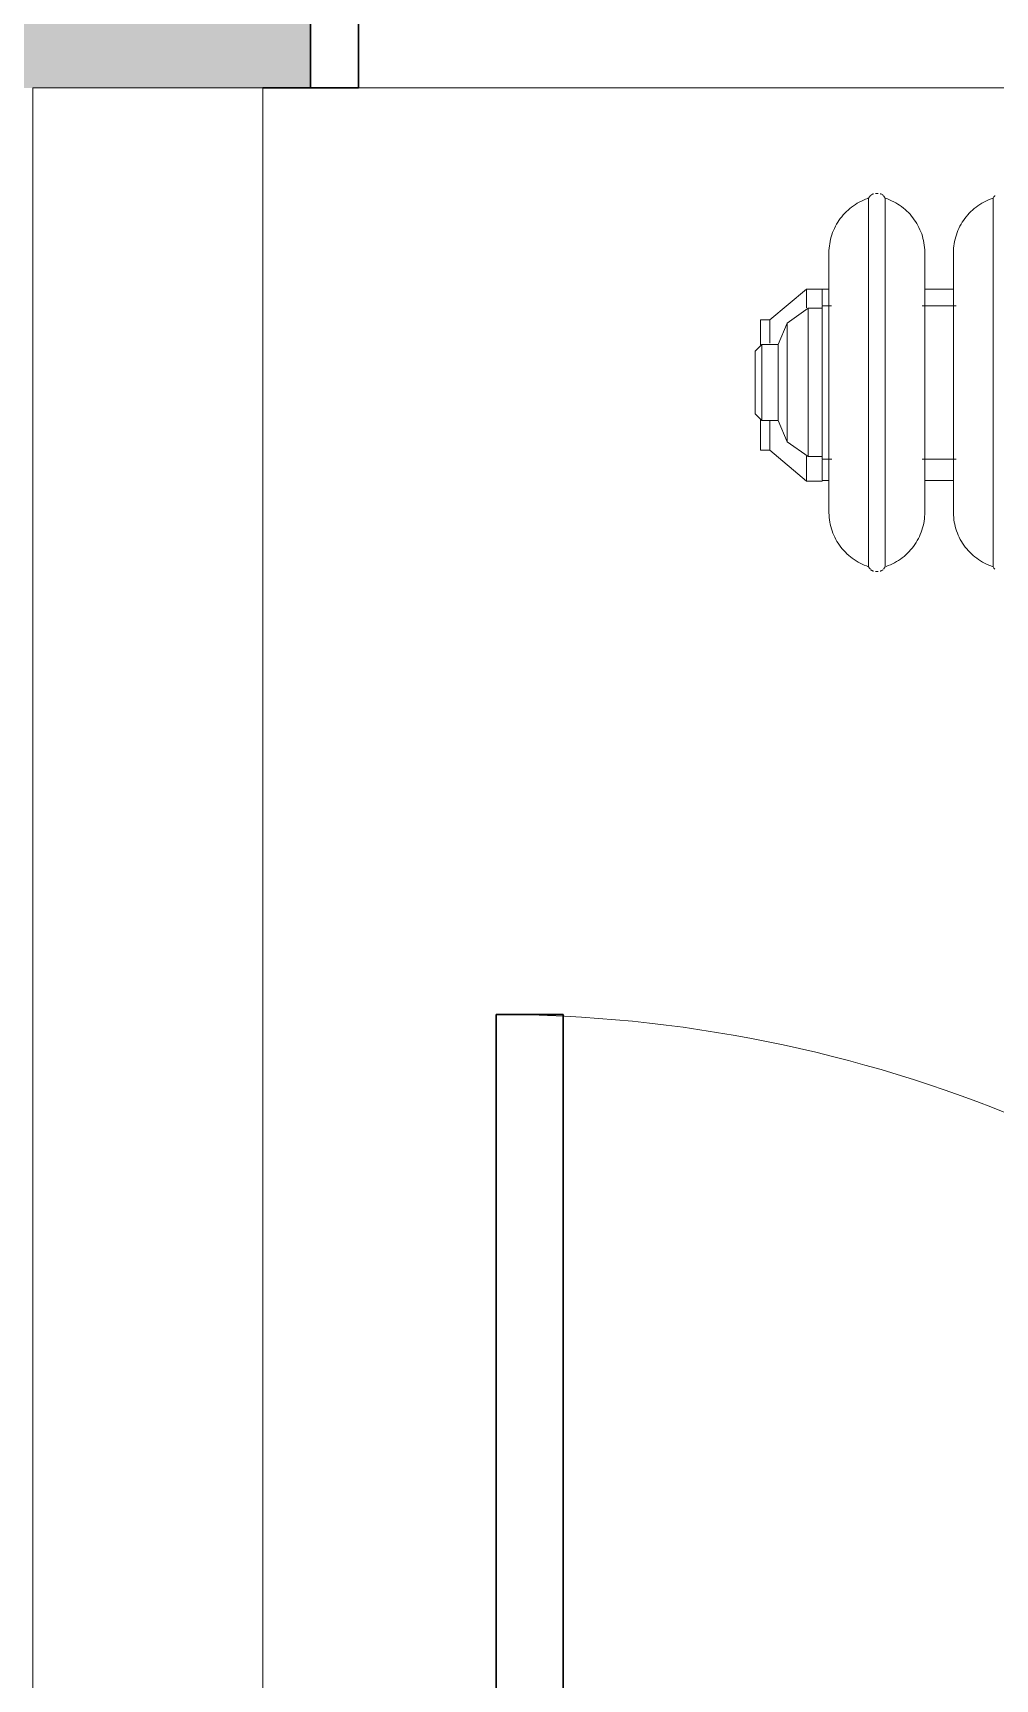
# Model space of a CAD drawing. Header units: inches. Extents: x -1176 to 1507, y -2563 to 978.
# Drawn here: x -105.01 to -79.89, y 502.15 to 545.12 of the extents above; entities that cross this region are included whole.
import ezdxf

# ---------------------------------------------------------------- set-up
doc = ezdxf.new("R2010")
doc.units = ezdxf.units.IN
doc.header["$MEASUREMENT"] = 0
for name, color, linetype, lineweight in [('A-DOOR', 31, 'Continuous', 18), ('A-DOOR-FRAM', 31, 'Continuous', 30), ('A-GENM', 13, 'Continuous', 18), ('A-GLAZ', 151, 'Continuous', 18), ('A-WALL', 113, 'Continuous', 18), ('A-WALL-PATT', 111, 'Continuous', 18)]:
    doc.layers.add(name, color=color, linetype=linetype, lineweight=lineweight)

# ---------------------------------------------------------------- blocks, each defined once
blk = doc.blocks.new('Double Hung - side window 4_ X 6_ 3_ H 3-6128194-2nd Floor Power _ Signal')
at = {"layer": 'A-GLAZ', "color": 8, "lineweight": 30}
for p, q in [((-22.115, 10), (-21.365, 10)), ((-21.365, 5.75), (-21.365, 10)), ((21.365, 5.75), (21.365, 10)), ((22.115, 10), (21.365, 10)), ((-21.365, 7.5), (-21.365, 5.75)), ((-21.365, 7.5), (-19.615, 7.5)), ((-19.615, 7.5), (-19.615, 5.75)), ((19.615, 7.5), (19.615, 5.75)), ((21.365, 7.5), (19.615, 7.5)), ((21.365, 7.5), (21.365, 5.75)), ((-19.615, 6.625), (19.615, 6.625)), ((-21.365, 5.75), (-19.615, 5.75)), ((-21.365, 5.75), (-20.865, 5.75)), ((-20.865, -10), (-20.865, 5.75)), ((21.365, 5.75), (19.615, 5.75)), ((20.865, 5.75), (21.365, 5.75)), ((20.865, 5.75), (20.865, -10)), ((-20.865, -10), (-22.115, -10)), ((20.865, -10), (22.115, -10))]:
    blk.add_line(p, q, dxfattribs=at)
blk = doc.blocks.new('Single Flush - D2 3_ X 8_-8252915-2nd Floor Power _ Signal')
at = {"layer": 'A-DOOR', "lineweight": 30}
for p, q in [((16.15625, -3), (17.90625, -3)), ((16.15625, -38.8125), (16.15625, -3)), ((17.90625, -3), (17.90625, -38.8125)), ((17.90625, -38.8125), (16.15625, -38.8125))]:
    blk.add_line(p, q, dxfattribs=at)
at = {"layer": 'A-DOOR', "lineweight": 9}
blk.add_arc((17.90625, -3), 35.8125, 179.5, 270, dxfattribs=at)
at = {"layer": 'A-DOOR-FRAM'}
for p, q in [((-20, 2.75), (-20, -3)), ((-20, 2.75), (-18, 2.75)), ((-18, 2.75), (-18, -3)), ((18.000004, 2.75), (18.000004, -3)), ((18.000004, 2.75), (20.000004, 2.75)), ((20.000004, 2.75), (20.000004, -3)), ((-20, -3), (-18, -3)), ((18.000004, -3), (20.000004, -3))]:
    blk.add_line(p, q, dxfattribs=at)
blk = doc.blocks.new('Cast_Iron_Radiator_8182 - Cast_Iron_Radiator_8182-V112-2nd Floor Power _ Signal')
at = {"layer": 'A-GENM', "lineweight": 9}
for p, q in [((-5.943, 4.848), (-5.968, 4.809)), ((-5.968, 1), (-5.968, 4.809)), ((-5.75, 4.933), (-5.787, 4.933)), ((-5.713, 4.933), (-5.75, 4.933)), ((-5.532, 4.809), (-5.557, 4.848)), ((-5.532, 1), (-5.532, 4.809)), ((-2.693, 4.848), (-2.718, 4.809)), ((-2.718, 1), (-2.718, 4.809)), ((-7.584, 2.438), (-8.542, 1.635)), ((-7.179, 2.438), (-7.584, 2.438)), ((-7.584, 1.944), (-7.584, 2.438)), ((-6.996, 2.438), (-7.179, 2.438)), ((-7.179, 2.291), (-7.179, 2.438)), ((-7.179, 2.296), (-7.179, 2.192)), ((-7.179, 2.013), (-7.179, 2.188)), ((-3.746, 2.438), (-4.501, 2.438)), ((-7.545, 1.935), (-8.095, 1.55)), ((-7.179, 1.935), (-7.545, 1.935)), ((-7.545, 1.935), (-7.545, -1.935)), ((-6.932, 2), (-7.179, 2)), ((-7.179, -2), (-7.179, 2)), ((-3.682, 2), (-4.572, 2)), ((-8.542, 1.635), (-8.792, 1.635)), ((-8.792, 1.635), (-8.792, 0.985)), ((-8.542, 1.635), (-8.542, 1.028)), ((-8.095, 1.55), (-8.331, 0.993)), ((-8.095, 1.55), (-8.095, -1.55)), ((-8.753, 0.993), (-8.929, 0.816)), ((-8.331, 0.993), (-8.753, 0.993)), ((-8.753, 0.993), (-8.753, -0.993)), ((-8.331, 0.993), (-8.331, -0.993)), ((-7.002, 1), (-7.002, -1)), ((-5.968, -1), (-5.968, 1)), ((-5.532, -1), (-5.532, 1)), ((-4.498, -1), (-4.498, 1)), ((-3.752, 1), (-3.752, -1)), ((-2.718, -1), (-2.718, 1)), ((-8.929, 0.816), (-8.929, -0.816)), ((-8.929, -0.816), (-8.753, -0.993)), ((-8.792, -0.961), (-8.792, -1.771)), ((-8.753, -0.993), (-8.331, -0.993)), ((-8.542, -1.008), (-8.542, -1.771)), ((-8.331, -0.993), (-8.095, -1.55)), ((-5.968, -4.809), (-5.968, -1)), ((-5.532, -4.809), (-5.532, -1)), ((-2.718, -4.809), (-2.718, -1)), ((-8.095, -1.55), (-7.545, -1.935)), ((-8.792, -1.771), (-8.542, -1.771)), ((-8.542, -1.771), (-7.584, -2.575)), ((-7.584, -2.575), (-7.584, -1.924)), ((-7.545, -1.935), (-7.179, -1.935)), ((-7.179, -2), (-6.928, -2)), ((-7.179, -2.287), (-7.179, -2.017)), ((-4.568, -2), (-3.678, -2)), ((-7.584, -2.575), (-7.179, -2.575)), ((-7.179, -2.301), (-7.179, -2.452)), ((-7.179, -2.551), (-7.179, -2.436)), ((-7.179, -2.562), (-6.997, -2.562)), ((-7.179, -2.565), (-7.179, -2.575)), ((-4.503, -2.562), (-3.747, -2.562)), ((-5.968, -4.809), (-5.943, -4.848)), ((-5.787, -4.933), (-5.75, -4.933)), ((-5.75, -4.933), (-5.713, -4.933)), ((-5.557, -4.848), (-5.532, -4.809)), ((-2.718, -4.809), (-2.693, -4.848))]:
    blk.add_line(p, q, dxfattribs=at)
at = {"layer": 'A-GENM', "lineweight": 9, "flags": 128}
for points in [[(-7.002, 3.383), (-7.001, 3.443), (-6.997, 3.503), (-6.991, 3.563), (-6.983, 3.622), (-6.972, 3.681), (-6.959, 3.74), (-6.943, 3.798), (-6.926, 3.855), (-6.906, 3.911), (-6.883, 3.967), (-6.859, 4.022), (-6.832, 4.076), (-6.804, 4.128), (-6.773, 4.18), (-6.74, 4.23), (-6.705, 4.279), (-6.668, 4.326), (-6.63, 4.372), (-6.589, 4.416), (-6.547, 4.459), (-6.503, 4.5), (-6.458, 4.539), (-6.411, 4.576), (-6.362, 4.612), (-6.312, 4.645), (-6.261, 4.677), (-6.209, 4.706), (-6.155, 4.733), (-6.101, 4.758), (-6.045, 4.781), (-5.989, 4.802), (-5.975, 4.806)], [(-5.943, 4.848), (-5.938, 4.854), (-5.934, 4.86), (-5.929, 4.866), (-5.925, 4.872), (-5.919, 4.877)], [(-5.909, 4.887), (-5.903, 4.892), (-5.897, 4.896), (-5.891, 4.901), (-5.885, 4.905)], [(-5.872, 4.912), (-5.865, 4.915), (-5.858, 4.918), (-5.851, 4.921), (-5.844, 4.924), (-5.837, 4.926)], [(-5.662, 4.925), (-5.655, 4.923), (-5.648, 4.921), (-5.641, 4.918), (-5.634, 4.915), (-5.627, 4.912)], [(-5.614, 4.904), (-5.608, 4.9), (-5.602, 4.896), (-5.596, 4.891), (-5.591, 4.887)], [(-5.58, 4.876), (-5.575, 4.871), (-5.57, 4.865), (-5.565, 4.859), (-5.561, 4.854), (-5.557, 4.848)], [(-5.525, 4.806), (-5.475, 4.789), (-5.419, 4.767), (-5.365, 4.743), (-5.311, 4.716), (-5.258, 4.688), (-5.206, 4.657), (-5.156, 4.624), (-5.107, 4.59), (-5.059, 4.553), (-5.013, 4.515), (-4.969, 4.474), (-4.926, 4.432), (-4.885, 4.389), (-4.846, 4.343), (-4.808, 4.296), (-4.773, 4.248), (-4.739, 4.198), (-4.707, 4.147), (-4.678, 4.095), (-4.651, 4.042), (-4.625, 3.987), (-4.602, 3.932), (-4.581, 3.876), (-4.563, 3.819), (-4.547, 3.761), (-4.533, 3.703), (-4.521, 3.644), (-4.512, 3.585), (-4.505, 3.525), (-4.5, 3.465), (-4.498, 3.405), (-4.498, 3.383)], [(-3.752, 3.383), (-3.751, 3.443), (-3.747, 3.503), (-3.741, 3.563), (-3.733, 3.622), (-3.722, 3.681), (-3.709, 3.74), (-3.693, 3.798), (-3.676, 3.855), (-3.656, 3.911), (-3.633, 3.967), (-3.609, 4.022), (-3.582, 4.076), (-3.554, 4.128), (-3.523, 4.18), (-3.49, 4.23), (-3.455, 4.279), (-3.418, 4.326), (-3.38, 4.372), (-3.339, 4.416), (-3.297, 4.459), (-3.253, 4.5), (-3.208, 4.539), (-3.161, 4.576), (-3.112, 4.612), (-3.062, 4.645), (-3.011, 4.677), (-2.959, 4.706), (-2.905, 4.733), (-2.851, 4.758), (-2.795, 4.781), (-2.739, 4.802), (-2.725, 4.806)], [(-2.693, 4.848), (-2.688, 4.854), (-2.684, 4.86), (-2.679, 4.866), (-2.675, 4.872), (-2.669, 4.877)], [(-7.002, 2.438), (-7.002, 2.498), (-7.002, 2.571), (-7.002, 2.642), (-7.002, 2.71), (-7.002, 2.775), (-7.002, 2.837), (-7.002, 2.896), (-7.002, 2.952), (-7.002, 3.005), (-7.002, 3.055), (-7.002, 3.102), (-7.002, 3.145), (-7.002, 3.185), (-7.002, 3.221), (-7.002, 3.254), (-7.002, 3.283), (-7.002, 3.309), (-7.002, 3.33), (-7.002, 3.348), (-7.002, 3.363), (-7.002, 3.373), (-7.002, 3.38), (-7.002, 3.383), (-7.002, 3.383)], [(-7.002, 3.383), (-7.002, 3.381), (-7.002, 3.375), (-7.002, 3.366), (-7.002, 3.353), (-7.002, 3.336), (-7.002, 3.315), (-7.002, 3.29), (-7.002, 3.262), (-7.002, 3.23), (-7.002, 3.195), (-7.002, 3.156), (-7.002, 3.114), (-7.002, 3.068), (-7.002, 3.019), (-7.002, 2.967), (-7.002, 2.911), (-7.002, 2.853), (-7.002, 2.792), (-7.002, 2.727), (-7.002, 2.66), (-7.002, 2.591), (-7.002, 2.518), (-7.002, 2.444), (-7.002, 2.367), (-7.002, 2.288), (-7.002, 2.206), (-7.002, 2.123), (-7.002, 2.038), (-7.002, 1.952), (-7.002, 1.864), (-7.002, 1.774), (-7.002, 1.683), (-7.002, 1.591), (-7.002, 1.499), (-7.002, 1.405), (-7.002, 1.311), (-7.002, 1.216), (-7.002, 1.121), (-7.002, 1.026), (-7.002, 1)], [(-4.498, 3.383), (-4.498, 3.381), (-4.498, 3.375), (-4.498, 3.366), (-4.498, 3.353), (-4.498, 3.336), (-4.498, 3.315), (-4.498, 3.29), (-4.498, 3.262), (-4.498, 3.23), (-4.498, 3.195), (-4.498, 3.156), (-4.498, 3.114), (-4.498, 3.068), (-4.498, 3.019), (-4.498, 2.967), (-4.498, 2.911), (-4.498, 2.853), (-4.498, 2.792), (-4.498, 2.727), (-4.498, 2.66), (-4.498, 2.591), (-4.498, 2.518), (-4.498, 2.444)], [(-4.498, 1), (-4.498, 1.095), (-4.498, 1.19), (-4.498, 1.285), (-4.498, 1.38), (-4.498, 1.473), (-4.498, 1.566), (-4.498, 1.659), (-4.498, 1.75), (-4.498, 1.839), (-4.498, 1.928), (-4.498, 2.015), (-4.498, 2.1), (-4.498, 2.184), (-4.498, 2.266), (-4.498, 2.346), (-4.498, 2.423), (-4.498, 2.498), (-4.498, 2.571), (-4.498, 2.642), (-4.498, 2.71), (-4.498, 2.775), (-4.498, 2.837), (-4.498, 2.896), (-4.498, 2.952), (-4.498, 3.005), (-4.498, 3.055), (-4.498, 3.102), (-4.498, 3.145), (-4.498, 3.185), (-4.498, 3.221), (-4.498, 3.254), (-4.498, 3.283), (-4.498, 3.309), (-4.498, 3.33), (-4.498, 3.348), (-4.498, 3.363), (-4.498, 3.373), (-4.498, 3.38), (-4.498, 3.383), (-4.498, 3.383)], [(-3.752, 2.438), (-3.752, 2.498), (-3.752, 2.571), (-3.752, 2.642), (-3.752, 2.71), (-3.752, 2.775), (-3.752, 2.837), (-3.752, 2.896), (-3.752, 2.952), (-3.752, 3.005), (-3.752, 3.055), (-3.752, 3.102), (-3.752, 3.145), (-3.752, 3.185), (-3.752, 3.221), (-3.752, 3.254), (-3.752, 3.283), (-3.752, 3.309), (-3.752, 3.33), (-3.752, 3.348), (-3.752, 3.363), (-3.752, 3.373), (-3.752, 3.38), (-3.752, 3.383), (-3.752, 3.383)], [(-3.752, 3.383), (-3.752, 3.381), (-3.752, 3.375), (-3.752, 3.366), (-3.752, 3.353), (-3.752, 3.336), (-3.752, 3.315), (-3.752, 3.29), (-3.752, 3.262), (-3.752, 3.23), (-3.752, 3.195), (-3.752, 3.156), (-3.752, 3.114), (-3.752, 3.068), (-3.752, 3.019), (-3.752, 2.967), (-3.752, 2.911), (-3.752, 2.853), (-3.752, 2.792), (-3.752, 2.727), (-3.752, 2.66), (-3.752, 2.591), (-3.752, 2.518), (-3.752, 2.444), (-3.752, 2.367), (-3.752, 2.288), (-3.752, 2.206), (-3.752, 2.123), (-3.752, 2.038), (-3.752, 1.952), (-3.752, 1.864), (-3.752, 1.774), (-3.752, 1.683), (-3.752, 1.591), (-3.752, 1.499), (-3.752, 1.405), (-3.752, 1.311), (-3.752, 1.216), (-3.752, 1.121), (-3.752, 1.026), (-3.752, 1)], [(-7.002, -1), (-7.002, -1.095), (-7.002, -1.19), (-7.002, -1.285), (-7.002, -1.38), (-7.002, -1.473), (-7.002, -1.566), (-7.002, -1.659), (-7.002, -1.75), (-7.002, -1.839), (-7.002, -1.928), (-7.002, -2.015), (-7.002, -2.1), (-7.002, -2.184), (-7.002, -2.266), (-7.002, -2.346), (-7.002, -2.423), (-7.002, -2.498), (-7.002, -2.571), (-7.002, -2.642), (-7.002, -2.71), (-7.002, -2.775), (-7.002, -2.837), (-7.002, -2.896), (-7.002, -2.952), (-7.002, -3.005), (-7.002, -3.055), (-7.002, -3.102), (-7.002, -3.145), (-7.002, -3.185), (-7.002, -3.221), (-7.002, -3.254), (-7.002, -3.283), (-7.002, -3.309), (-7.002, -3.33), (-7.002, -3.348), (-7.002, -3.363), (-7.002, -3.373), (-7.002, -3.38), (-7.002, -3.383), (-7.002, -3.383)], [(-4.498, -3.383), (-4.498, -3.381), (-4.498, -3.375), (-4.498, -3.366), (-4.498, -3.353), (-4.498, -3.336), (-4.498, -3.315), (-4.498, -3.29), (-4.498, -3.262), (-4.498, -3.23), (-4.498, -3.195), (-4.498, -3.156), (-4.498, -3.114), (-4.498, -3.068), (-4.498, -3.019), (-4.498, -2.967), (-4.498, -2.911), (-4.498, -2.853), (-4.498, -2.792), (-4.498, -2.727), (-4.498, -2.66), (-4.498, -2.591), (-4.498, -2.518), (-4.498, -2.444), (-4.498, -2.367), (-4.498, -2.288), (-4.498, -2.206), (-4.498, -2.123), (-4.498, -2.038), (-4.498, -1.952), (-4.498, -1.864), (-4.498, -1.774), (-4.498, -1.683), (-4.498, -1.591), (-4.498, -1.499), (-4.498, -1.405), (-4.498, -1.311), (-4.498, -1.216), (-4.498, -1.121), (-4.498, -1.026), (-4.498, -1)], [(-3.752, -1), (-3.752, -1.095), (-3.752, -1.19), (-3.752, -1.285), (-3.752, -1.38), (-3.752, -1.473), (-3.752, -1.566), (-3.752, -1.659), (-3.752, -1.75), (-3.752, -1.839), (-3.752, -1.928), (-3.752, -2.015), (-3.752, -2.1), (-3.752, -2.184), (-3.752, -2.266), (-3.752, -2.346), (-3.752, -2.423), (-3.752, -2.498), (-3.752, -2.571), (-3.752, -2.642), (-3.752, -2.71), (-3.752, -2.775), (-3.752, -2.837), (-3.752, -2.896), (-3.752, -2.952), (-3.752, -3.005), (-3.752, -3.055), (-3.752, -3.102), (-3.752, -3.145), (-3.752, -3.185), (-3.752, -3.221), (-3.752, -3.254), (-3.752, -3.283), (-3.752, -3.309), (-3.752, -3.33), (-3.752, -3.348), (-3.752, -3.363), (-3.752, -3.373), (-3.752, -3.38), (-3.752, -3.383), (-3.752, -3.383)], [(-7.002, -3.383), (-7.002, -3.381), (-7.002, -3.375), (-7.002, -3.366), (-7.002, -3.353), (-7.002, -3.336), (-7.002, -3.315), (-7.002, -3.29), (-7.002, -3.262), (-7.002, -3.23), (-7.002, -3.195), (-7.002, -3.156), (-7.002, -3.114), (-7.002, -3.068), (-7.002, -3.019), (-7.002, -2.967), (-7.002, -2.911), (-7.002, -2.853), (-7.002, -2.792), (-7.002, -2.727), (-7.002, -2.66), (-7.002, -2.591), (-7.002, -2.561)], [(-4.498, -2.571), (-4.498, -2.642), (-4.498, -2.71), (-4.498, -2.775), (-4.498, -2.837), (-4.498, -2.896), (-4.498, -2.952), (-4.498, -3.005), (-4.498, -3.055), (-4.498, -3.102), (-4.498, -3.145), (-4.498, -3.185), (-4.498, -3.221), (-4.498, -3.254), (-4.498, -3.283), (-4.498, -3.309), (-4.498, -3.33), (-4.498, -3.348), (-4.498, -3.363), (-4.498, -3.373), (-4.498, -3.38), (-4.498, -3.383), (-4.498, -3.383)], [(-3.752, -3.383), (-3.752, -3.381), (-3.752, -3.375), (-3.752, -3.366), (-3.752, -3.353), (-3.752, -3.336), (-3.752, -3.315), (-3.752, -3.29), (-3.752, -3.262), (-3.752, -3.23), (-3.752, -3.195), (-3.752, -3.156), (-3.752, -3.114), (-3.752, -3.068), (-3.752, -3.019), (-3.752, -2.967), (-3.752, -2.911), (-3.752, -2.853), (-3.752, -2.792), (-3.752, -2.727), (-3.752, -2.66), (-3.752, -2.591), (-3.752, -2.562)], [(-5.968, -4.809), (-6.025, -4.789), (-6.081, -4.767), (-6.135, -4.743), (-6.189, -4.716), (-6.242, -4.688), (-6.294, -4.657), (-6.344, -4.624), (-6.393, -4.59), (-6.441, -4.553), (-6.487, -4.515), (-6.531, -4.474), (-6.574, -4.432), (-6.615, -4.389), (-6.654, -4.343), (-6.692, -4.296), (-6.727, -4.248), (-6.761, -4.198), (-6.793, -4.147), (-6.822, -4.095), (-6.849, -4.042), (-6.875, -3.987), (-6.898, -3.932), (-6.919, -3.876), (-6.937, -3.819), (-6.953, -3.761), (-6.967, -3.703), (-6.979, -3.644), (-6.988, -3.585), (-6.995, -3.525), (-7, -3.465), (-7.002, -3.405), (-7.002, -3.383)], [(-4.498, -3.383), (-4.499, -3.443), (-4.503, -3.503), (-4.509, -3.563), (-4.517, -3.622), (-4.528, -3.681), (-4.541, -3.74), (-4.557, -3.798), (-4.574, -3.855), (-4.594, -3.911), (-4.617, -3.967), (-4.641, -4.022), (-4.668, -4.076), (-4.696, -4.128), (-4.727, -4.18), (-4.76, -4.23), (-4.795, -4.279), (-4.832, -4.326), (-4.87, -4.372), (-4.911, -4.416), (-4.953, -4.459), (-4.997, -4.5), (-5.042, -4.539), (-5.089, -4.576), (-5.138, -4.612), (-5.188, -4.645), (-5.239, -4.677), (-5.291, -4.706), (-5.345, -4.733), (-5.399, -4.758), (-5.455, -4.781), (-5.511, -4.802)], [(-2.718, -4.809), (-2.775, -4.789), (-2.831, -4.767), (-2.885, -4.743), (-2.939, -4.716), (-2.992, -4.688), (-3.044, -4.657), (-3.094, -4.624), (-3.143, -4.59), (-3.191, -4.553), (-3.237, -4.515), (-3.281, -4.474), (-3.324, -4.432), (-3.365, -4.389), (-3.404, -4.343), (-3.442, -4.296), (-3.477, -4.248), (-3.511, -4.198), (-3.543, -4.147), (-3.572, -4.095), (-3.599, -4.042), (-3.625, -3.987), (-3.648, -3.932), (-3.669, -3.876), (-3.687, -3.819), (-3.703, -3.761), (-3.717, -3.703), (-3.729, -3.644), (-3.738, -3.585), (-3.745, -3.525), (-3.75, -3.465), (-3.752, -3.405), (-3.752, -3.383)], [(-5.92, -4.876), (-5.925, -4.871), (-5.93, -4.865), (-5.935, -4.859), (-5.939, -4.854), (-5.943, -4.848)], [(-5.886, -4.904), (-5.892, -4.9), (-5.898, -4.896), (-5.904, -4.891), (-5.909, -4.887)], [(-5.838, -4.925), (-5.845, -4.923), (-5.852, -4.921), (-5.859, -4.918), (-5.866, -4.915), (-5.873, -4.912)], [(-5.628, -4.912), (-5.635, -4.915), (-5.642, -4.918), (-5.649, -4.921), (-5.656, -4.924), (-5.663, -4.926)], [(-5.591, -4.887), (-5.597, -4.892), (-5.603, -4.896), (-5.609, -4.901), (-5.615, -4.905)], [(-5.557, -4.848), (-5.562, -4.854), (-5.566, -4.86), (-5.571, -4.866), (-5.575, -4.872), (-5.581, -4.877)], [(-2.67, -4.876), (-2.675, -4.871), (-2.68, -4.865), (-2.685, -4.859), (-2.689, -4.854), (-2.693, -4.848)]]:
    blk.add_lwpolyline(points, dxfattribs=at)

msp = doc.modelspace()

# ---------------------------------------------------------------- hatches: boundary and pattern name
at = {"layer": 'A-WALL-PATT', "lineweight": 9}
h = msp.add_hatch(color=7, dxfattribs=at)
h.paths.add_polyline_path([(-105.014, 543.684), (-97.765, 543.684), (-97.765, 563.684), (-152.067, 563.684), (-152.067, 543.684)], flags=0)
h.paths.add_polyline_path([(-196.298, 543.684), (-196.298, 563.684), (-264.813, 563.684), (-264.813, 543.684), (-208.509, 543.684)], flags=0)
h.paths.add_polyline_path([(-53.535, 543.684), (1.715, 543.684), (1.715, 563.684), (-53.535, 563.684)], flags=0)
h.paths.add_polyline_path([(-556.571, 543.684), (-516.709, 543.684), (-516.709, 563.684), (-590.071, 563.684), (-590.071, 543.684), (-570.035, 543.684)], flags=0)
h.paths.add_polyline_path([(-476.709, 543.684), (-421.788, 543.684), (-421.788, 563.684), (-476.709, 563.684)], flags=0)
h.paths.add_polyline_path([(-356.821, 543.684), (-309.043, 543.684), (-309.043, 563.684), (-377.558, 563.684), (-377.558, 543.684)], flags=0)

# ---------------------------------------------------------------- linework, layer by layer
at = {"layer": 'A-WALL', "color": 8, "lineweight": 30}
for p, q in [((-97.765, 543.684), (-97.765, 563.684)), ((-99.014, 543.684), (-97.765, 543.684))]:
    msp.add_line(p, q, dxfattribs=at)
at = {"layer": 'A-WALL'}
for p, q in [((-105.014, 543.684), (-105.014, 483.684)), ((-99.014, 543.684), (-105.014, 543.684)), ((-99.014, 483.684), (-99.014, 543.684))]:
    msp.add_line(p, q, dxfattribs=at)
at = {"layer": 'A-WALL', "lineweight": 9}
msp.add_line((-53.535, 543.684), (-97.765, 543.684), dxfattribs=at)

# ---------------------------------------------------------------- block references
at = {"layer": 'A-DOOR', "rotation": 180}
msp.add_blockref('Single Flush - D2 3_ X 8_-8252915-2nd Floor Power _ Signal', (-75.014, 480.684), dxfattribs=at)
at = {"layer": 'A-GENM', "lineweight": 9}
msp.add_blockref('Cast_Iron_Radiator_8182 - Cast_Iron_Radiator_8182-V112-2nd Floor Power _ Signal', (-77.23, 535.994), dxfattribs=at)
at = {"layer": 'A-GLAZ'}
msp.add_blockref('Double Hung - side window 4_ X 6_ 3_ H 3-6128194-2nd Floor Power _ Signal', (-75.65, 553.684), dxfattribs=at)

doc.saveas('drawing.dxf')
